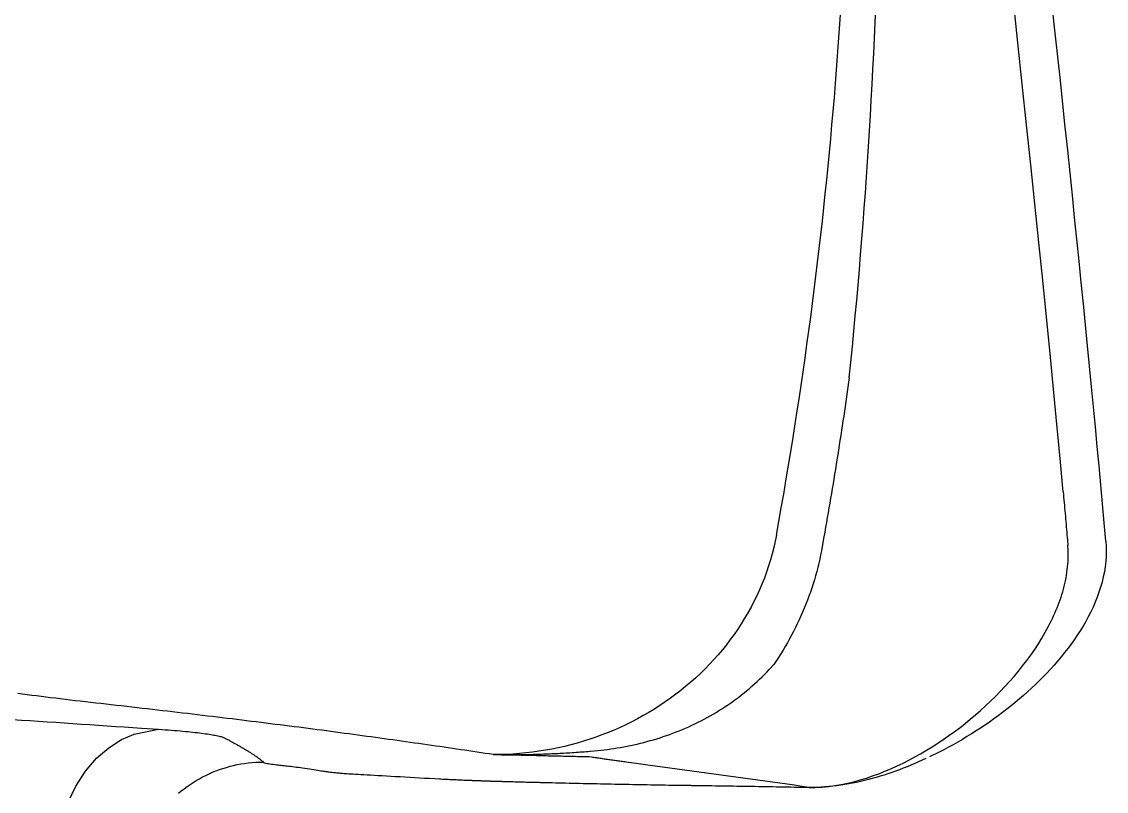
# Model space of a CAD drawing. Extents: x 941 to 1034, y 781 to 934.
# Drawn here: x 1020.78 to 1029.1, y 834.72 to 840.62 of the extents above; entities that cross this region are included whole.
import ezdxf

# ---------------------------------------------------------------- set-up
doc = ezdxf.new("R2010")
doc.units = 0
doc.header["$MEASUREMENT"] = 0
doc.layers.add('1', color=4, linetype='Continuous')

# ---------------------------------------------------------------- blocks, each defined once
blk = doc.blocks.new('ENVOY')
at = {"layer": '1', "color": 3, "linetype": 'Continuous'}
for points in [[(87.3886, 35.4471), (87.365, 35.7036), (87.3403, 35.9656), (87.3146, 36.2332), (87.2879, 36.5064), (87.2603, 36.7851), (87.2317, 37.0694), (87.2021, 37.359), (87.1717, 37.6541), (87.1404, 37.9547), (87.1082, 38.2606), (87.0753, 38.5718), (87.0415, 38.8884), (87.007, 39.2102)], [(87.7162, 35.0678), (87.7039, 35.2101), (87.6912, 35.354), (87.678, 35.4996), (87.6644, 35.6468), (87.6504, 35.7958), (87.6361, 35.9465), (87.6215, 36.099), (87.6065, 36.2532), (87.5913, 36.4092), (87.5758, 36.567), (87.56, 36.7266), (87.5439, 36.888), (87.5276, 37.0512), (87.5109, 37.2161), (87.494, 37.3827), (87.4767, 37.5511), (87.4592, 37.7212), (87.4413, 37.8931), (87.4232, 38.0667), (87.4047, 38.2423), (87.386, 38.4197), (87.3669, 38.5991), (87.3476, 38.7805), (87.3279, 38.964), (87.308, 39.1496)], [(85.191, 35.1159), (85.2097, 35.2201), (85.2281, 35.3242), (85.2462, 35.4282), (85.264, 35.5324), (85.2814, 35.6365), (85.2986, 35.7408), (85.3155, 35.8451), (85.332, 35.9495), (85.3483, 36.054), (85.3642, 36.1585), (85.3799, 36.263), (85.3952, 36.3677), (85.4102, 36.4723), (85.4249, 36.5771), (85.4392, 36.6819), (85.4533, 36.7867), (85.467, 36.8916), (85.4805, 36.9965), (85.4936, 37.1015), (85.5064, 37.2066), (85.5188, 37.3117), (85.531, 37.4168), (85.5428, 37.522), (85.5543, 37.6273), (85.5655, 37.7325), (85.5763, 37.8379), (85.5869, 37.9432), (85.5971, 38.0486), (85.6069, 38.1541), (85.6165, 38.2596), (85.6257, 38.3651), (85.6346, 38.4707), (85.6431, 38.5762), (85.6513, 38.6819), (85.6592, 38.7875), (85.6668, 38.8932), (85.674, 38.9989), (85.6808, 39.1047)], [(87.3886, 35.4471), (87.3905, 35.4263), (87.3923, 35.4055), (87.3942, 35.3848), (87.3961, 35.3641), (87.3979, 35.3434), (87.3998, 35.3228), (87.4016, 35.3022), (87.4035, 35.2816), (87.4053, 35.2611), (87.4071, 35.2406), (87.4089, 35.2202), (87.4107, 35.1998), (87.4125, 35.1794), (87.4143, 35.1591), (87.4161, 35.1388), (87.4179, 35.1186), (87.4197, 35.0984), (87.4214, 35.0782), (87.425, 35.038)], [(85.191, 35.1159), (85.1815, 35.0679), (85.1707, 35.0201), (85.1586, 34.9726), (85.1453, 34.9255), (85.1308, 34.8787), (85.115, 34.8323), (85.0981, 34.7862), (85.08, 34.7407), (85.0607, 34.6955), (85.0402, 34.6509), (85.0186, 34.6068), (84.9959, 34.5632), (84.9721, 34.5202), (84.9472, 34.4778), (84.9212, 34.436), (84.8942, 34.3948), (84.8662, 34.3542), (84.8372, 34.3144), (84.8072, 34.2752), (84.7763, 34.2368), (84.7444, 34.199), (84.7117, 34.1621), (84.678, 34.1258), (84.6435, 34.0904), (84.6081, 34.0558), (84.5719, 34.022), (84.5349, 33.989), (84.4972, 33.9568), (84.4587, 33.9256), (84.4194, 33.8951), (84.3795, 33.8656), (84.3388, 33.8369), (84.2976, 33.8092), (84.2556, 33.7823), (84.2131, 33.7564), (84.17, 33.7315), (84.1263, 33.7074), (84.0821, 33.6844), (84.0373, 33.6623), (83.9921, 33.6411), (83.9464, 33.621), (83.9002, 33.6018), (83.8537, 33.5837), (83.8067, 33.5665), (83.7593, 33.5504), (83.7116, 33.5353), (83.6636, 33.5212), (83.6153, 33.5081), (83.5667, 33.4961), (83.5178, 33.4851), (83.4687, 33.4751), (83.4194, 33.4662), (83.3699, 33.4584), (83.3202, 33.4516), (83.2704, 33.4458), (83.2204, 33.4412), (83.1704, 33.4376), (83.1203, 33.435), (83.02, 33.4332)], [(87.7162, 35.0678), (87.7186, 35.0293), (87.7192, 34.9906), (87.7181, 34.9516), (87.7152, 34.9125), (87.7106, 34.8732), (87.7042, 34.8338), (87.6963, 34.7945), (87.6867, 34.7552), (87.6756, 34.7162), (87.6631, 34.6774), (87.6491, 34.639), (87.6339, 34.6009), (87.6174, 34.5633), (87.5998, 34.5261), (87.5811, 34.4894), (87.5615, 34.4533), (87.5408, 34.4177), (87.5193, 34.3826), (87.4969, 34.3479), (87.4737, 34.3138), (87.4498, 34.2802), (87.4252, 34.2471), (87.3998, 34.2144), (87.3738, 34.1822), (87.3472, 34.1505), (87.3199, 34.1193), (87.2921, 34.0885), (87.2638, 34.0583), (87.235, 34.0285), (87.2057, 33.9991), (87.1759, 33.9702), (87.1457, 33.9418), (87.1151, 33.9138), (87.0841, 33.8863), (87.0527, 33.8593), (87.0209, 33.8327), (86.9888, 33.8066), (86.9563, 33.7809), (86.9236, 33.7557), (86.8905, 33.731), (86.8571, 33.7067), (86.8235, 33.6828), (86.7896, 33.6594), (86.7554, 33.6365), (86.721, 33.614), (86.6863, 33.592), (86.6514, 33.5705), (86.6162, 33.5494), (86.5808, 33.5288), (86.5453, 33.5086), (86.5094, 33.489), (86.4734, 33.4698), (86.4372, 33.4511), (86.3642, 33.4152)], [(87.2769, 34.4173), (87.2869, 34.4369), (87.2968, 34.4566), (87.3063, 34.4764), (87.3156, 34.4964), (87.3246, 34.5165), (87.3334, 34.5367), (87.3418, 34.557), (87.3499, 34.5775), (87.3577, 34.598), (87.3651, 34.6187), (87.3722, 34.6395), (87.3789, 34.6603), (87.3852, 34.6812), (87.3911, 34.7022), (87.3966, 34.7233), (87.4017, 34.7444), (87.4063, 34.7655), (87.4105, 34.7867), (87.4143, 34.8079), (87.4177, 34.829), (87.4205, 34.8502), (87.423, 34.8713), (87.4249, 34.8924), (87.4264, 34.9135), (87.4274, 34.9345), (87.4279, 34.9554), (87.4279, 34.9762), (87.4275, 34.9969), (87.425, 35.038)], [(85.4421, 33.182), (85.4909, 33.1821), (85.5397, 33.1845), (85.5887, 33.189), (85.6377, 33.1954), (85.6866, 33.2037), (85.7354, 33.2138), (85.7839, 33.2255), (85.8322, 33.2387), (85.8802, 33.2534), (85.9279, 33.2694), (85.9753, 33.2868), (86.0223, 33.3054), (86.0689, 33.3252), (86.1151, 33.3461), (86.161, 33.3681), (86.2063, 33.3911), (86.2513, 33.415), (86.2958, 33.44), (86.3399, 33.4658), (86.3836, 33.4926), (86.4268, 33.5203), (86.4697, 33.5488), (86.512, 33.5782), (86.5539, 33.6084), (86.5954, 33.6394), (86.6363, 33.6713), (86.6766, 33.7039), (86.7164, 33.7374), (86.7557, 33.7716), (86.7943, 33.8066), (86.8323, 33.8423), (86.8697, 33.8788), (86.9063, 33.9159), (86.9422, 33.9539), (86.9774, 33.9925), (87.0118, 34.0318), (87.0454, 34.0718), (87.0781, 34.1125), (87.1098, 34.1539), (87.1406, 34.196), (87.1702, 34.2389), (87.1987, 34.2824), (87.2261, 34.3266), (87.2769, 34.4173)], [(83.02, 33.4332), (82.9891, 33.4379), (82.9582, 33.4425), (82.9272, 33.4472), (82.8961, 33.4519), (82.8649, 33.4566), (82.8336, 33.4613), (82.8021, 33.4659), (82.7706, 33.4706), (82.7389, 33.4753), (82.7072, 33.4799), (82.6753, 33.4846), (82.6433, 33.4893), (82.6111, 33.4939), (82.5789, 33.4986), (82.5466, 33.5033), (82.5142, 33.5079), (82.4816, 33.5126), (82.449, 33.5172), (82.4163, 33.5219), (82.3835, 33.5265), (82.3505, 33.5312), (82.3175, 33.5358), (82.2844, 33.5404), (82.2512, 33.5451), (82.218, 33.5497), (82.1846, 33.5544), (82.1511, 33.559), (82.1176, 33.5636), (82.084, 33.5683), (82.0503, 33.5729), (82.0165, 33.5775), (81.9826, 33.5822), (81.9486, 33.5868), (81.9145, 33.5914), (81.8802, 33.596), (81.8457, 33.6006), (81.8112, 33.6053), (81.7765, 33.6099), (81.7416, 33.6145), (81.7066, 33.6191), (81.6715, 33.6237), (81.6363, 33.6283), (81.6009, 33.6329), (81.5654, 33.6375), (81.5297, 33.6421), (81.494, 33.6466), (81.4581, 33.6512), (81.4221, 33.6558), (81.386, 33.6604), (81.3497, 33.665), (81.3133, 33.6695), (81.2768, 33.6741), (81.2402, 33.6787), (81.2035, 33.6833), (81.1666, 33.6878), (81.1297, 33.6924), (81.0926, 33.6969), (81.0554, 33.7015), (81.0181, 33.7061), (80.9807, 33.7106), (80.9432, 33.7152), (80.9055, 33.7197), (80.8678, 33.7243), (80.83, 33.7288), (80.792, 33.7333), (80.754, 33.7379), (80.7158, 33.7424), (80.6776, 33.7469), (80.6392, 33.7515), (80.6008, 33.756), (80.5622, 33.7605), (80.5236, 33.7651), (80.4848, 33.7696), (80.446, 33.7741), (80.4071, 33.7786), (80.3681, 33.7831), (80.329, 33.7876), (80.2898, 33.7922), (80.2505, 33.7967), (80.2111, 33.8012), (80.1716, 33.8057), (80.1321, 33.8102), (80.0925, 33.8147), (80.0528, 33.8192), (80.013, 33.8237), (79.9731, 33.8282), (79.9334, 33.8327), (79.894, 33.8372), (79.8549, 33.8417), (79.8161, 33.8462), (79.7777, 33.8507), (79.7396, 33.8553), (79.7018, 33.8598), (79.6644, 33.8644), (79.6273, 33.8689), (79.5906, 33.8735), (79.5541, 33.8781), (79.5181, 33.8827), (79.4823, 33.8872), (79.4469, 33.8918), (79.4119, 33.8964), (79.3772, 33.9011)], [(79.1422, 33.7158), (79.2076, 33.7114), (79.273, 33.7069), (79.3385, 33.7025), (79.4039, 33.6981), (79.4695, 33.6936), (79.535, 33.6892), (79.6005, 33.6848), (79.6661, 33.6804), (79.7317, 33.6759), (79.7974, 33.6715), (79.8631, 33.6671), (79.9288, 33.6627), (79.9945, 33.6582), (80.0602, 33.6538), (80.1261, 33.6494), (80.1919, 33.645), (80.2577, 33.6406), (80.3236, 33.6362), (80.4555, 33.6273)], [(79.7492, 32.1585), (79.7135, 32.2644), (79.6867, 32.382), (79.6712, 32.5098), (79.6691, 32.6456), (79.6824, 32.786), (79.712, 32.9268), (79.7581, 33.0635), (79.8196, 33.1915), (79.8946, 33.3065), (79.9803, 33.4054), (80.0733, 33.4861), (80.1703, 33.5478), (80.268, 33.5909), (80.4555, 33.6273)], [(80.4555, 33.6273), (80.4807, 33.6256), (80.5053, 33.6239), (80.5293, 33.6221), (80.5528, 33.6203), (80.5756, 33.6185), (80.5977, 33.6167), (80.6193, 33.6149), (80.6403, 33.613), (80.6606, 33.6111), (80.6803, 33.6092), (80.6993, 33.6073), (80.7178, 33.6054), (80.7355, 33.6034), (80.7527, 33.6014), (80.7692, 33.5994), (80.7851, 33.5974), (80.8004, 33.5954), (80.815, 33.5934), (80.829, 33.5914), (80.8423, 33.5893), (80.855, 33.5873), (80.8671, 33.5852), (80.8785, 33.5831), (80.8893, 33.581), (80.8995, 33.5789), (80.9091, 33.5768), (80.9181, 33.5747), (80.9264, 33.5726), (80.9341, 33.5705), (80.9413, 33.5683), (80.9478, 33.5662), (80.9537, 33.5641), (80.9591, 33.5619), (80.968, 33.5576)], [(80.968, 33.5576), (80.9734, 33.5546), (80.9789, 33.5516), (80.9844, 33.5485), (80.9899, 33.5455), (80.9953, 33.5425), (81.0008, 33.5394), (81.0063, 33.5364), (81.0118, 33.5334), (81.0173, 33.5304), (81.0227, 33.5273), (81.0282, 33.5243), (81.0337, 33.5213), (81.0391, 33.5183), (81.0445, 33.5152), (81.05, 33.5122), (81.0554, 33.5092), (81.0608, 33.5062), (81.0661, 33.5031), (81.0715, 33.5001), (81.0769, 33.4971), (81.0822, 33.4941), (81.0875, 33.491), (81.0927, 33.488), (81.098, 33.485), (81.1032, 33.482), (81.1084, 33.4789), (81.1136, 33.4759), (81.1187, 33.4729), (81.1238, 33.4698), (81.1289, 33.4668), (81.1339, 33.4638), (81.1389, 33.4608), (81.1439, 33.4577), (81.1488, 33.4547), (81.1537, 33.4517), (81.1585, 33.4487), (81.1633, 33.4456), (81.1681, 33.4426), (81.1728, 33.4396), (81.1774, 33.4365), (81.182, 33.4335), (81.1866, 33.4305), (81.1911, 33.4274), (81.1955, 33.4244), (81.1999, 33.4214), (81.2042, 33.4184), (81.2084, 33.4153), (81.2126, 33.4123), (81.2168, 33.4093), (81.2208, 33.4062), (81.2248, 33.4032), (81.2287, 33.4002), (81.2326, 33.3971), (81.2363, 33.3941), (81.24, 33.3911), (81.2436, 33.388), (81.2471, 33.385), (81.2505, 33.382), (81.2568, 33.3759)], [(83.02, 33.4332), (83.0359, 33.4329), (83.0516, 33.4327), (83.0672, 33.4326), (83.0827, 33.4325), (83.098, 33.4324), (83.1133, 33.4324), (83.1286, 33.4324), (83.1438, 33.4324), (83.159, 33.4325), (83.1742, 33.4326), (83.1895, 33.4327), (83.2049, 33.4329), (83.2203, 33.4331), (83.2358, 33.4333), (83.2513, 33.4335), (83.2668, 33.4338), (83.2822, 33.4341), (83.2977, 33.4345), (83.3133, 33.4348), (83.3288, 33.4352), (83.3443, 33.4357), (83.3598, 33.4361), (83.3753, 33.4366), (83.3908, 33.4371), (83.4064, 33.4377), (83.4219, 33.4382), (83.4374, 33.4389), (83.4529, 33.4395), (83.4685, 33.4402), (83.484, 33.4409), (83.4995, 33.4416), (83.5151, 33.4424), (83.5306, 33.4432), (83.5462, 33.444), (83.5617, 33.4449), (83.5772, 33.4458), (83.5927, 33.4468), (83.6083, 33.4478), (83.6238, 33.4488), (83.6393, 33.4498), (83.6548, 33.4509), (83.6704, 33.452), (83.6859, 33.4532), (83.7014, 33.4543), (83.7169, 33.4555), (83.7323, 33.4568), (83.7478, 33.458), (83.7633, 33.4593), (83.7942, 33.462)], [(83.7544, 33.415), (83.7393, 33.4153), (83.7242, 33.4156), (83.7091, 33.416), (83.694, 33.4163), (83.679, 33.4167), (83.6639, 33.417), (83.6489, 33.4173), (83.6339, 33.4177), (83.6189, 33.418), (83.604, 33.4184), (83.589, 33.4187), (83.5741, 33.4191), (83.5591, 33.4194), (83.5442, 33.4198), (83.5293, 33.4201), (83.5144, 33.4205), (83.4995, 33.4209), (83.4846, 33.4212), (83.4698, 33.4216), (83.4549, 33.4219), (83.4401, 33.4223), (83.4252, 33.4227), (83.4104, 33.423), (83.3956, 33.4234), (83.3808, 33.4238), (83.366, 33.4241), (83.3513, 33.4245), (83.3365, 33.4249), (83.3218, 33.4252), (83.3071, 33.4256), (83.2924, 33.426), (83.2777, 33.4263), (83.263, 33.4267), (83.2484, 33.4271), (83.2338, 33.4274), (83.2193, 33.4278), (83.2047, 33.4282), (83.1902, 33.4286), (83.1759, 33.4289), (83.1616, 33.4293), (83.1474, 33.4297), (83.1333, 33.4301), (83.1192, 33.4304), (83.1051, 33.4308), (83.091, 33.4312), (83.0769, 33.4316), (83.0628, 33.432), (83.0486, 33.4324), (83.02, 33.4332)], [(80.6073, 33.1362), (80.6287, 33.1541), (80.6507, 33.1713), (80.6731, 33.1879), (80.696, 33.2039), (80.7193, 33.2193), (80.7431, 33.234), (80.7674, 33.248), (80.792, 33.2614), (80.817, 33.2741), (80.8425, 33.2861), (80.8683, 33.2974), (80.8945, 33.308), (80.921, 33.3179), (80.9479, 33.327), (80.9751, 33.3354), (81.0026, 33.3431), (81.0304, 33.3499), (81.0583, 33.356), (81.0863, 33.3613), (81.1145, 33.3657), (81.1428, 33.3694), (81.1712, 33.3722), (81.1997, 33.3743), (81.2568, 33.3759)], [(81.2568, 33.3759), (81.2611, 33.3732), (81.2675, 33.3706), (81.2757, 33.3682), (81.2855, 33.366), (81.2964, 33.3639), (81.3083, 33.362), (81.3208, 33.3602), (81.3337, 33.3586), (81.3466, 33.357), (81.3594, 33.3556), (81.3716, 33.3542), (81.383, 33.353), (81.3937, 33.3518), (81.4048, 33.3506), (81.4163, 33.3492), (81.4283, 33.3479), (81.4408, 33.3464), (81.4538, 33.3449), (81.4673, 33.3432), (81.4814, 33.3415), (81.4959, 33.3397), (81.5109, 33.3377), (81.5265, 33.3356), (81.5426, 33.3334), (81.5592, 33.3311), (81.5764, 33.3286), (81.594, 33.326), (81.6112, 33.3233), (81.6279, 33.3207), (81.644, 33.3182), (81.6592, 33.3157), (81.6735, 33.3133), (81.6867, 33.3112), (81.6986, 33.3093), (81.7092, 33.3076), (81.7182, 33.3062), (81.7266, 33.305), (81.735, 33.3038), (81.7435, 33.3026), (81.7519, 33.3015), (81.7604, 33.3004), (81.7689, 33.2994), (81.7775, 33.2983), (81.7861, 33.2973), (81.7947, 33.2964), (81.8034, 33.2955), (81.8121, 33.2946), (81.8209, 33.2937), (81.8297, 33.2929), (81.8386, 33.2921), (81.8476, 33.2913), (81.8566, 33.2906), (81.8656, 33.2898), (81.8751, 33.2891), (81.886, 33.2884), (81.8985, 33.2876), (81.9125, 33.2867), (81.9281, 33.2857), (81.9452, 33.2847), (81.9638, 33.2836), (81.984, 33.2824), (82.0057, 33.2812), (82.029, 33.2798), (82.0538, 33.2784), (82.0801, 33.2769), (82.108, 33.2753), (82.1374, 33.2737), (82.1683, 33.2719), (82.2008, 33.2701), (82.2347, 33.2681), (82.2702, 33.2661), (82.3065, 33.264), (82.3432, 33.2619), (82.3802, 33.2598), (82.4177, 33.2577), (82.4554, 33.2556), (82.4933, 33.2535), (82.5314, 33.2514), (82.6079, 33.2472)], [(84.0377, 33.3759), (84.0282, 33.3772), (84.0188, 33.3785), (84.0094, 33.3798), (83.9999, 33.3811), (83.9905, 33.3824), (83.981, 33.3837), (83.9716, 33.385), (83.9622, 33.3863), (83.9527, 33.3876), (83.9433, 33.3889), (83.9338, 33.3902), (83.9244, 33.3915), (83.915, 33.3928), (83.9055, 33.3941), (83.8961, 33.3954), (83.8866, 33.3967), (83.8772, 33.398), (83.8678, 33.3993), (83.8583, 33.4007), (83.8489, 33.402), (83.8394, 33.4033), (83.83, 33.4046), (83.8205, 33.4059), (83.8111, 33.4072), (83.8017, 33.4085), (83.7922, 33.4098), (83.7828, 33.4111), (83.7733, 33.4124), (83.7544, 33.415)], [(85.4421, 33.182), (85.3858, 33.1897), (85.3296, 33.1975), (85.2735, 33.2052), (85.2173, 33.213), (85.1612, 33.2207), (85.105, 33.2285), (85.0488, 33.2362), (84.9927, 33.244), (84.9365, 33.2518), (84.8804, 33.2595), (84.8242, 33.2673), (84.768, 33.275), (84.7119, 33.2828), (84.6557, 33.2906), (84.5995, 33.2983), (84.5434, 33.3061), (84.4872, 33.3138), (84.431, 33.3216), (84.3748, 33.3294), (84.3187, 33.3371), (84.2625, 33.3449), (84.2063, 33.3526), (84.1501, 33.3604), (84.0377, 33.3759)], [(86.3369, 33.4023), (86.3082, 33.3892), (86.2793, 33.3764), (86.2504, 33.3639), (86.2213, 33.3518), (86.1922, 33.3399), (86.1629, 33.3284), (86.1336, 33.3173), (86.1041, 33.3065), (86.0746, 33.2961), (86.045, 33.286), (86.0153, 33.2764), (85.9855, 33.2671), (85.9556, 33.2582), (85.9257, 33.2498), (85.8957, 33.2417), (85.8656, 33.2341), (85.8355, 33.2269), (85.8053, 33.2202), (85.775, 33.2139), (85.7448, 33.2082), (85.7144, 33.2029), (85.6841, 33.1982), (85.6538, 33.194), (85.6234, 33.1904), (85.5931, 33.1874), (85.5628, 33.185), (85.5326, 33.1832), (85.5024, 33.1821), (85.4421, 33.182)], [(82.6079, 33.2472), (82.6192, 33.2466), (82.6306, 33.246), (82.642, 33.2454), (82.6535, 33.2449), (82.665, 33.2443), (82.6766, 33.2437), (82.6883, 33.2431), (82.6999, 33.2426), (82.7116, 33.242), (82.7234, 33.2415), (82.7352, 33.2409), (82.747, 33.2404), (82.7588, 33.2399), (82.7706, 33.2394), (82.7825, 33.2389), (82.7944, 33.2383), (82.8063, 33.2378), (82.8182, 33.2373), (82.8419, 33.2364)], [(82.8419, 33.2364), (82.8446, 33.2363), (82.8473, 33.2362), (82.85, 33.2361), (82.8526, 33.236), (82.8553, 33.2358), (82.858, 33.2357), (82.8606, 33.2356), (82.8633, 33.2355), (82.866, 33.2354), (82.8686, 33.2353), (82.8713, 33.2352), (82.874, 33.2351), (82.8766, 33.235), (82.8793, 33.2349), (82.8819, 33.2348), (82.8846, 33.2347), (82.8873, 33.2346), (82.8899, 33.2345), (82.8952, 33.2343)], [(82.8952, 33.2343), (82.901, 33.2341), (82.9067, 33.2339), (82.9124, 33.2337), (82.9181, 33.2335), (82.9238, 33.2333), (82.9295, 33.2331), (82.9352, 33.2328), (82.9408, 33.2326), (82.9465, 33.2324), (82.9522, 33.2323), (82.9578, 33.2321), (82.9634, 33.2319), (82.9691, 33.2317), (82.9747, 33.2315), (82.9803, 33.2313), (82.9859, 33.2311), (82.9915, 33.2309), (82.9971, 33.2308), (83.0027, 33.2306), (83.0086, 33.2304), (83.0148, 33.2302), (83.0212, 33.23), (83.0279, 33.2298), (83.0349, 33.2296), (83.0421, 33.2294), (83.0496, 33.2291), (83.0574, 33.2289), (83.0654, 33.2287), (83.0822, 33.2282)], [(83.0822, 33.2282), (83.0913, 33.2279), (83.1007, 33.2277), (83.1104, 33.2274), (83.1203, 33.2271), (83.1305, 33.2268), (83.141, 33.2265), (83.1517, 33.2263), (83.1627, 33.226), (83.174, 33.2257), (83.1855, 33.2253), (83.1972, 33.225), (83.2093, 33.2247), (83.2216, 33.2244), (83.2341, 33.2241), (83.2469, 33.2237), (83.26, 33.2234), (83.2733, 33.223), (83.2868, 33.2227), (83.3146, 33.222)], [(83.3146, 33.222), (83.3208, 33.2218), (83.3271, 33.2217), (83.3334, 33.2215), (83.3397, 33.2214), (83.3461, 33.2212), (83.3526, 33.221), (83.3591, 33.2209), (83.3656, 33.2207), (83.3722, 33.2206), (83.3788, 33.2204), (83.3855, 33.2202), (83.3922, 33.2201), (83.399, 33.2199), (83.4058, 33.2197), (83.4126, 33.2196), (83.4195, 33.2194), (83.4264, 33.2192), (83.4334, 33.2191), (83.4475, 33.2187)], [(83.4475, 33.2187), (83.4719, 33.2181), (83.4967, 33.2176), (83.522, 33.217), (83.5478, 33.2163), (83.5741, 33.2157), (83.6008, 33.2151), (83.6276, 33.2145), (83.6544, 33.2139), (83.6812, 33.2133), (83.7081, 33.2127), (83.7351, 33.2121), (83.7621, 33.2115), (83.7891, 33.2109), (83.8161, 33.2103), (83.8433, 33.2097), (83.8704, 33.2092), (83.8976, 33.2086), (83.9249, 33.208), (83.9521, 33.2075), (83.9795, 33.2069), (84.0068, 33.2064), (84.0343, 33.2058), (84.0617, 33.2053), (84.0892, 33.2048), (84.1167, 33.2043), (84.1443, 33.2038), (84.1719, 33.2032), (84.1996, 33.2027), (84.2273, 33.2023), (84.255, 33.2018), (84.2828, 33.2013), (84.3106, 33.2009), (84.3385, 33.2004), (84.3663, 33.2), (84.3942, 33.1996), (84.4222, 33.1991), (84.4502, 33.1987), (84.4782, 33.1983), (84.5344, 33.1975)], [(84.5344, 33.1975), (84.5384, 33.1974), (84.5424, 33.1974), (84.5465, 33.1973), (84.5505, 33.1972), (84.5546, 33.1972), (84.5586, 33.1971), (84.5627, 33.1971), (84.5667, 33.197), (84.5708, 33.1969), (84.5748, 33.1969), (84.5789, 33.1968), (84.5829, 33.1968), (84.587, 33.1967), (84.5911, 33.1966), (84.5951, 33.1966), (84.5992, 33.1965), (84.6032, 33.1965), (84.6073, 33.1964), (84.6154, 33.1963)], [(84.6154, 33.1963), (84.6425, 33.1959), (84.6696, 33.1955), (84.6968, 33.1951), (84.724, 33.1947), (84.7512, 33.1943), (84.7785, 33.1939), (84.8058, 33.1934), (84.8331, 33.193), (84.8604, 33.1926), (84.8878, 33.1921), (84.9152, 33.1917), (84.9427, 33.1912), (84.9701, 33.1907), (84.9976, 33.1903), (85.0252, 33.1898), (85.0528, 33.1893), (85.0804, 33.1888), (85.108, 33.1883), (85.1356, 33.1878), (85.1633, 33.1873), (85.1911, 33.1868), (85.2188, 33.1863), (85.2466, 33.1858), (85.2744, 33.1853), (85.3023, 33.1847), (85.3302, 33.1842), (85.3581, 33.1836), (85.3861, 33.1831), (85.4421, 33.182)]]:
    blk.add_lwpolyline(points, dxfattribs=at)
at = {"layer": '1', "color": 2, "linetype": 'Continuous'}
for points in [[(85.7495, 36.3246), (85.7614, 36.4423), (85.773, 36.56), (85.7843, 36.6778), (85.7953, 36.7956), (85.806, 36.9135), (85.8163, 37.0315), (85.8264, 37.1494), (85.8362, 37.2675), (85.8457, 37.3856), (85.8549, 37.5037), (85.8638, 37.6219), (85.8723, 37.7401), (85.8806, 37.8584), (85.8886, 37.9767), (85.8963, 38.095), (85.9038, 38.2134), (85.9109, 38.3318), (85.9177, 38.4502), (85.9242, 38.5687), (85.9305, 38.6872), (85.9364, 38.8058), (85.9421, 38.9243), (85.9474, 39.0429), (85.9525, 39.1615)], [(85.7495, 36.3246), (85.7443, 36.2874), (85.739, 36.2503), (85.7336, 36.2131), (85.7282, 36.176), (85.7228, 36.1388), (85.7173, 36.1017), (85.7118, 36.0646), (85.7062, 36.0274), (85.7006, 35.9903), (85.695, 35.9532), (85.6893, 35.9161), (85.6836, 35.879), (85.6779, 35.8419), (85.6721, 35.8049), (85.6663, 35.7678), (85.6604, 35.7307), (85.6545, 35.6937), (85.6486, 35.6566), (85.6426, 35.6196), (85.6366, 35.5825), (85.6306, 35.5455), (85.6245, 35.5085), (85.6184, 35.4715), (85.6122, 35.4345), (85.6061, 35.3975), (85.5998, 35.3605), (85.5936, 35.3235), (85.5872, 35.2866), (85.5809, 35.2496), (85.5745, 35.2127), (85.5681, 35.1757), (85.5616, 35.1388), (85.5551, 35.1018), (85.5421, 35.028)], [(85.5421, 35.028), (85.5361, 34.9957), (85.5296, 34.9635), (85.5227, 34.9314), (85.5153, 34.8994), (85.5075, 34.8675), (85.4992, 34.8357), (85.4905, 34.804), (85.4813, 34.7725), (85.4716, 34.7411), (85.4615, 34.7099), (85.4509, 34.6788), (85.4399, 34.6478), (85.4285, 34.6171), (85.4166, 34.5864), (85.4043, 34.556), (85.3916, 34.5257), (85.3785, 34.4957), (85.3649, 34.4658), (85.3509, 34.4361), (85.3365, 34.4066), (85.3217, 34.3773), (85.3064, 34.3482), (85.2908, 34.3193), (85.2748, 34.2907), (85.2584, 34.2622), (85.2416, 34.234), (85.2244, 34.2061), (85.2068, 34.1784), (85.1705, 34.1236)], [(83.7942, 33.462), (83.8193, 33.4644), (83.8444, 33.467), (83.8696, 33.4698), (83.8949, 33.473), (83.9202, 33.4764), (83.9455, 33.4801), (83.9709, 33.4841), (83.9962, 33.4883), (84.0216, 33.4929), (84.047, 33.4977), (84.0723, 33.5028), (84.0976, 33.5083), (84.123, 33.514), (84.1482, 33.52), (84.1734, 33.5263), (84.1986, 33.533), (84.2237, 33.5399), (84.2488, 33.5471), (84.2738, 33.5547), (84.2987, 33.5625), (84.3235, 33.5707), (84.3483, 33.5791), (84.373, 33.5879), (84.3975, 33.597), (84.422, 33.6064), (84.4463, 33.6161), (84.4705, 33.6261), (84.4946, 33.6364), (84.5186, 33.647), (84.5425, 33.6579), (84.5662, 33.6692), (84.5897, 33.6807), (84.6132, 33.6926), (84.6364, 33.7048), (84.6595, 33.7173), (84.6825, 33.73), (84.7052, 33.7431), (84.7278, 33.7565), (84.7502, 33.7702), (84.7725, 33.7842), (84.7945, 33.7985), (84.8163, 33.8131), (84.838, 33.8279), (84.8594, 33.8431), (84.8806, 33.8586), (84.9016, 33.8743), (84.9224, 33.8903), (84.943, 33.9067), (84.9633, 33.9233), (84.9834, 33.9401), (85.0033, 33.9573), (85.0229, 33.9747), (85.0423, 33.9924), (85.0614, 34.0104), (85.0802, 34.0286), (85.0988, 34.0471), (85.1172, 34.0659), (85.1352, 34.0849), (85.1705, 34.1236)]]:
    blk.add_lwpolyline(points, dxfattribs=at)

msp = doc.modelspace()

# ---------------------------------------------------------------- block references
at = {"layer": '1'}
msp.add_blockref('ENVOY', (941.3783, 801.5681), dxfattribs=at)

doc.saveas('drawing.dxf')
